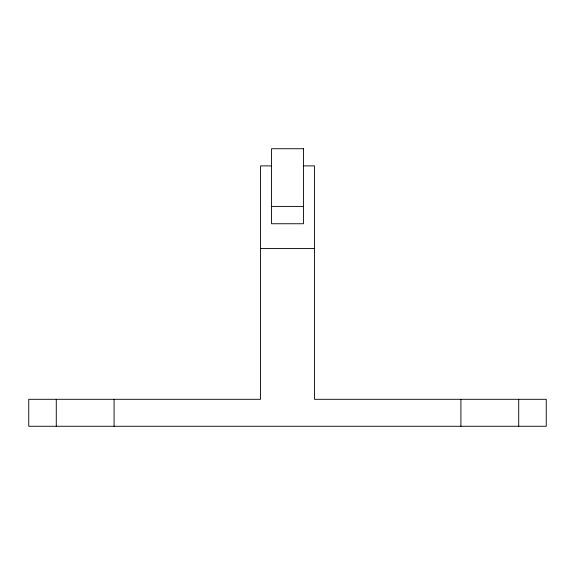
<?xml version="1.0" encoding="UTF-8"?>
<svg xmlns="http://www.w3.org/2000/svg" width="575" height="575" viewBox="0 0 575 575"><rect width="100%" height="100%" fill="white"/><g stroke="black" fill="none" stroke-linecap="round" stroke-linejoin="round"><path stroke-width="0.86" d="M271.537 165.895L260.533 165.895L260.533 399.302L28.75 399.302L28.75 426.269L546.25 426.269L546.25 399.302L314.467 399.302L314.467 165.895L303.463 165.895M271.537 206.411L303.463 206.411M260.533 248.529L314.467 248.529M518.722 399.302L518.722 426.269M460.92 399.302L460.92 426.269M114.08 399.302L114.08 426.269M56.278 399.302L56.278 426.269M303.463 148.731L271.537 148.731L271.537 223.747L303.463 223.747L303.463 148.731"/></g></svg>
